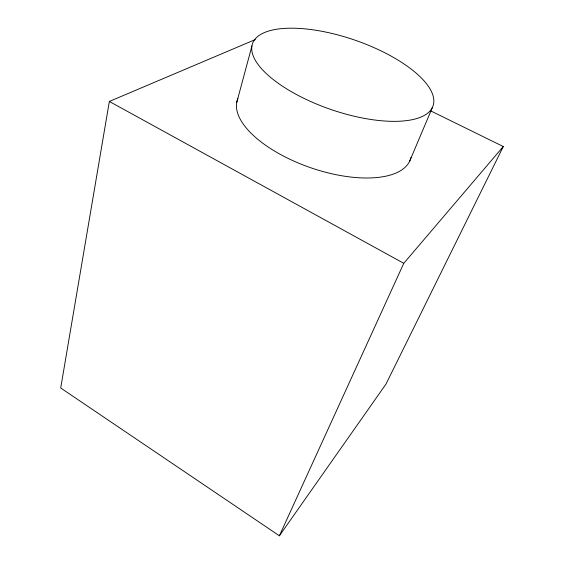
<?xml version="1.0" encoding="UTF-8"?>
<svg xmlns="http://www.w3.org/2000/svg" width="564" height="564" viewBox="0 0 564 564"><rect width="100%" height="100%" fill="white"/><g stroke="black" fill="none" stroke-linecap="round" stroke-linejoin="round"><path stroke-width="0.85" d="M255.288 39.572L109.345 101.45L60.708 387.997L279.384 535.8L385.98 384.112L503.292 146.534L430.755 110.911M236.739 102.472L251.939 45.98M409.697 161.1L432.468 107.301A95.471 36.688 19 0 0 311.617 29.631A95.471 36.688 19 0 0 284.284 87.378A95.471 36.688 19 0 0 432.468 107.301M279.384 535.8L403.775 263.31L503.292 146.534M109.345 101.45L403.775 263.31M410.944 157.427A91.467 40.382 19 0 1 311.504 168.016A91.467 40.382 19 0 1 237.909 98.566"/></g></svg>
